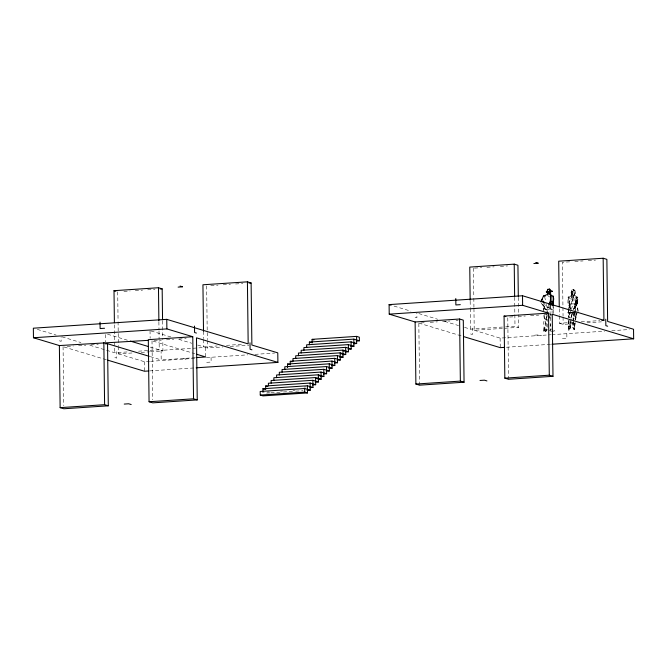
<?xml version="1.0" encoding="UTF-8"?>
<svg xmlns="http://www.w3.org/2000/svg" width="667" height="667" viewBox="0 0 667 667"><rect width="100%" height="100%" fill="white"/><g stroke="black" fill="none" stroke-linecap="round" stroke-linejoin="round"><path stroke-width="0.5" stroke-dasharray="3.33 2.5" d="M552.109 313.49L552.109 310.639M546.932 314.015L546.907 319.743L545.064 318.726L546.19 330.982L544.122 331.899L543.288 331.257L544.189 327.614L546.215 330.84L547.207 329.74L547.499 319.293M549.425 309.73L546.732 309.771L545.914 302.426M549.925 318.426L549.975 314.474L548.166 314.524M578.289 310.889L576.38 303.994L571.436 304.019L571.519 299.766L568.126 297.082L567.85 303.493L571.002 310.28L568.843 317.675L568.351 313.031L567.684 312.281L571.936 313.015L575.354 312.473L570.102 312.965L571.586 312.715M573.32 322.203L573.236 326.221L574.17 329.815L575.421 321.027M573.337 321.194L573.111 312.856L574.887 312.139M571.677 290.045L572.136 293.989L574.145 294.706L574.729 290.67L573.345 289.311L572.986 293.297C570.635 295.448 571.752 299.141 572.845 301.659L572.828 299.508L574.279 294.831L577.789 297.332L575.579 298.883L576.48 299.483L576.155 305.728L574.529 309.163L573.403 309.888L575.904 302.801L576.588 297.132L572.986 293.297L571.085 292.871L572.061 294.906L573.353 295.756L574.279 294.831L575.713 292.413L574.821 290.287L573.345 289.311L571.677 290.045L571.085 292.871L572.203 291.154L574.729 290.67L575.713 292.413L573.353 295.756M569.36 297.557L572.986 293.297L571.652 295.756L572.203 291.154L574.145 294.706M568.459 319.993L568.793 330.465L568.876 320.585M571.144 319.226L570.518 327.78L568.793 330.465L570.593 326.638L570.885 319.385M570.927 318.351L572.328 312.581L571.277 317.325L568.592 317.375L568.351 313.031L569.526 312.881L569.918 317.292M575.579 298.883L575.921 303.927L569.468 303.869L569.41 302.051L570.635 298.866M546.773 317.409L546.215 330.84L544.122 331.899C545.831 326.338 544.03 320.26 547.657 315.066M569.668 307.395L569.41 302.051L569.668 307.395L570.335 308.838M574.562 323.153L574.17 329.815L572.686 327.314L572.995 322.119M573.053 321.085L573.111 312.856M577.422 303.535L577.789 297.332L577.422 303.535L576.155 305.728L575.062 305.111L576.588 297.132L572.828 299.508L572.236 294.055L573.895 295.514M553.251 313.498L553.201 306.461M569.618 326.78L570.035 320.402L570.518 327.78L568.484 330.132L569.618 326.78L568.367 321.744M573.412 321.386L572.686 327.314L574.562 328.748L574.996 322.978M575.279 313.415L574.837 319.076L576.913 312.906L573.912 312.74L575.504 312.615M571.002 310.28L568.918 303.543L568.126 297.082L572.061 294.906L572.136 293.989M544.322 301.868L543.797 310.455M574.787 313.115L573.728 319.526M576.48 299.483L576.155 305.728M575.529 320.068L576.913 312.906L575.212 320.085M571.702 298.432L572.236 294.055M568.167 310.388L569.843 303.735L568.559 312.581L569.526 312.881L568.592 317.375M577.38 310.939L577.789 308.287L578.122 312.89M544.08 315.316L544.305 319.21L543.663 323.22L544.297 330.84L543.288 331.257L545.056 329.44M577.889 299.283L577.063 303.735L574.529 309.163L575.354 311.747M569.843 303.735L568.559 312.581L571.936 313.015M571.277 317.325L572.328 312.581M572.828 299.508L574.279 294.831M575.921 316.366L577.105 312.715M574.57 313.098L573.303 316.925L573.47 319.535M571.327 309.371L573.161 303.977M573.72 308.996L575.904 302.801M573.403 309.888L577.063 303.735L576.588 297.132L576.08 303.06L575.062 305.111L576.38 303.994L574.954 303.894L575.446 311.639M549.208 304.886L547.223 307.979L546.948 312.106L549.95 307.687M547.207 329.74L546.19 330.982L544.297 330.84L544.189 327.614M549.841 306.878L547.223 307.979L543.947 306.512L540.829 302.401L545.323 309.421L543.388 304.594L543.588 310.63M549.166 330.365L551.167 329.748L550.2 324.22M549.041 307.787L547.223 307.979L547.957 306.195L545.506 305.436M123.912 291.387L130.115 290.979M135.284 290.637L142.53 290.153M147.699 289.812L154.936 289.328M210.78 285.626L218.017 285.151M223.195 284.801L230.432 284.325M235.601 283.984L242.838 283.5M474.495 268.134L481.732 267.659M486.91 267.309L494.147 266.833M500.35 266.425L507.587 265.941M569.643 261.823L562.398 262.306L563.056 316.108M574.812 261.481L583.083 260.93M588.252 260.589L595.498 260.113M67.209 346.406L73.412 345.998M78.581 345.656L85.826 345.173M90.995 344.831L98.232 344.347M154.077 340.645L161.322 340.162M166.492 339.82L173.728 339.345M178.898 339.003L186.135 338.519M419.585 385.167L418.826 323.086L425.029 322.67M430.207 322.328L437.444 321.853M442.613 321.511L449.85 321.027M456.061 320.619L458.129 320.477M512.94 316.842L507.77 317.184L508.529 379.265M518.109 316.5L525.346 316.016M530.515 315.674L538.794 315.124M543.964 314.782L552.234 314.24M89.853 345.248L114.766 352.76L128.206 351.876M138.553 351.184L159.23 349.816L159.121 340.503M197.724 345.064L203.702 346.865L217.15 345.973M226.455 345.356L243.005 344.255M464.54 327.364L470.518 329.165L504.644 326.905M505.678 326.838L514.991 326.221L518.693 327.33L518.567 316.992M559.371 316.025L559.463 323.27L573.937 322.311M581.174 321.827L599.791 320.594M195.331 357.662L161.197 359.922L161.081 350.375L205.553 347.424L207.404 347.982L222.92 346.948M118.376 346.64L118.468 353.877L132.941 352.918M141.212 352.368L149.491 351.826M150.525 351.751L162.931 350.934L162.806 340.587M230.157 346.473L248.766 345.239M473.954 308.554L474.22 330.282L518.693 327.33M559.463 323.27L563.156 324.387L576.605 323.495M586.943 322.803L601.426 321.844M534.742 335.151L539.194 334.851L541.687 335.609M118.468 353.877L144.372 361.697L149.541 361.356M150.575 361.289L195.039 358.337M206.42 357.579L247.782 354.836M255.027 354.36L274.671 353.051M474.22 330.282L500.125 338.102L550.8 334.742M551.834 334.667L604.577 331.174M611.814 330.69L629.398 329.523M206.687 362.339L211.131 362.048L211.055 355.603M562.439 338.744L566.883 338.452L566.808 332.008M149.658 370.902L195.156 367.884M506.445 347.24L550.917 344.289M303.969 387.027L306.045 386.885M267.117 392.038L269.185 391.896M280.557 391.145L282.625 391.004M292.963 390.32L295.039 390.178M269.885 392.871L265.749 393.146L263.899 392.588M270.919 392.805L282.299 392.046M283.333 391.979L294.706 391.229M295.739 391.154L302.985 390.679M572.961 290.337L574.821 290.287M571.978 312.706L567.684 312.281M569.468 303.869L571.436 304.019M571.519 299.766L576.08 300.15M550.383 331.082L554.119 331.407M568.943 326.421L570.593 326.638M394.064 306.095L410.914 311.181M418.843 313.573L437.677 319.26M444.614 321.352L458.562 325.563M415.066 317.192L416.917 317.75L416.867 313.148M470.577 333.942L472.428 334.5L472.353 328.056M418.826 323.086L461.581 335.985M151.034 330.974L170.86 336.952M178.798 339.345L191.746 343.255M153.01 341.087L194.764 353.685M107.554 334.225L127.38 340.203M150.267 347.107L159.23 349.816M161.081 350.375L162.931 350.934M183.433 358.446L185.935 359.205M150.3 356.637L161.197 359.922M37.319 329.398L56.145 335.076M62.098 336.868L80.932 342.555M59.313 340.787L61.164 341.346L61.106 336.743M114.824 357.537L116.675 358.096L116.592 351.651M64.065 346.982L106.82 359.88M546.732 309.771L543.68 308.513L544.397 309.93M553.66 330.107L554.902 331.132M547.424 295.214L549.616 297.048M549.975 314.474L551.401 315.724M549.65 313.348L550.875 314.849M545.323 309.421L543.48 303.76M571.294 292.73L572.061 294.906M568.392 298.633L570.585 305.161L570.835 308.229M549.341 316.341L549.866 318.184M544.639 296.632L545.698 301.467M574.954 303.894L575.729 309.83M552.985 306.103L553.443 310.514M543.964 315.424L544.305 319.21M574.345 326.205L574.562 328.748M550.042 311.539L550.784 330.774M563.073 317.142L563.156 324.387M559.279 308.779L559.355 314.991M518.326 297.332L518.551 315.95M514.632 297.249L514.991 326.221M500.125 338.102L500.242 347.649M473.462 268.201L473.812 297.174M473.828 298.207L473.945 307.52M470.177 301.234L470.252 307.437M470.268 308.471L470.518 329.165M206.645 285.901L207.304 339.703M207.312 340.737L207.404 347.982M205.553 347.424L205.669 356.97M203.51 331.341L203.602 338.586M203.61 339.62L203.702 346.865M162.565 320.927L162.798 339.553M158.888 321.878L158.996 330.157M159.004 331.191L159.105 339.47M152.009 340.779L152.735 399.758M150.042 330.674L150.133 338.311M144.372 361.697L144.489 371.244M117.709 291.804L118.059 320.769M118.076 321.802L118.359 345.606M114.424 324.829L114.766 352.76M105.586 334.576L105.678 342.221M63.073 346.682L63.79 405.653"/><path stroke-width="1" d="M553.076 305.061L553.652 298.849L553.185 296.181L550.675 295.223L547.165 292.113L547.582 291.929M551.092 295.506L550.092 291.654L551.067 291.721L549.266 291.904L549.049 293.78L543.438 296.056L541.204 301.492L542.346 298.749M547.207 291.696L547.607 289.411L549.625 289.069L551.217 291.312L547.207 291.696L547.607 289.411L549.516 289.536L551.034 291.412M553.652 298.849L553.185 301.542L551.276 304.594M552.176 305.253L552.901 301.392L551.217 304.994M549.516 289.536L549.625 289.069L549.266 290.62M548.733 304.511L550.275 301.134L550.859 295.781L551.192 301.792L549.708 304.11M551.492 291.371L551.117 291.604L552.284 291.204L546.248 291.904L550.183 291.579M551.351 291.596L552.201 291.246M547.69 292.146L549.266 291.904M551.192 301.792L553.185 301.542L553.185 296.181M547.198 291.629L547.966 291.554M114.399 322.761L114.007 290.687L158.471 287.735L162.173 288.853L162.556 319.893M196.19 367.817L277.897 362.398L277.78 352.851L251.876 345.031L251.117 282.95L247.415 281.833L202.943 284.784L203.51 331.341M518.309 296.298L517.934 265.258L514.232 264.14L469.76 267.092L470.168 300.2M551.951 344.222L633.65 338.803L633.533 329.248L607.629 321.436L606.87 259.355L603.168 258.237L558.704 261.189L559.254 306.712M178.114 287.11L182.558 286.818L180.065 286.068M533.867 263.515L538.319 263.223L535.818 262.464M160.105 288.986L162.173 288.853M249.049 283.091L251.117 282.95M247.415 281.833L248.174 343.914L166.758 319.351L33.35 328.197L33.467 337.752L59.371 345.564L148.091 340.362M415.124 321.969L415.883 384.05L419.585 385.167L464.057 382.216L463.298 320.135L459.596 319.018L415.124 321.969L389.22 314.149L389.103 304.602L522.511 295.756L603.927 320.318L603.168 258.237M104.561 328.256L100.117 328.548L100.033 322.103M460.313 304.661L455.869 304.952L455.794 298.508M33.467 337.752L166.875 328.898L192.78 336.718L193.538 398.799L197.24 399.908L196.482 337.835L277.897 362.398M389.22 314.149L522.628 305.303L548.532 313.123L549.291 375.196L552.993 376.313L552.234 314.24L633.65 338.803M192.78 336.718L148.307 339.67L149.066 401.742L152.768 402.86L197.24 399.908M552.993 376.313L508.529 379.265L504.827 378.147L504.069 316.066L548.532 313.123M105.469 343.872L107.537 343.73L149.308 356.336M312.148 342.913L312.106 339.336L356.57 336.385L359.346 337.219L359.388 340.804L356.286 341.012M601.859 320.452L603.927 320.318M309.405 344.764L309.371 342.079L353.843 339.128L359.388 340.804M356.57 336.385L356.662 343.547L351.109 341.871L306.637 344.822L306.67 347.507M353.56 343.755L356.662 343.547M353.843 339.128L353.927 346.29L348.374 344.614L303.91 347.565L303.944 350.25M350.825 346.498L353.927 346.29M351.109 341.871L351.201 349.033L345.648 347.357L301.176 350.308L301.209 352.993M196.365 357.587L205.669 356.97L196.748 354.285M348.091 349.241L351.201 349.033M348.374 344.614L348.466 351.776L342.913 350.108L298.441 353.051L298.474 355.736M343.622 351.075L345.689 350.942M345.364 351.984L348.466 351.776M345.648 347.357L345.731 354.527L340.178 352.851L295.714 355.794L295.748 358.487M340.887 353.827L342.955 353.685M342.63 354.727L345.731 354.527M342.913 350.108L343.005 357.27L337.452 355.594L292.98 358.546L293.013 361.231M339.895 357.47L343.005 357.27M290.295 364.866L290.253 361.289L334.717 358.337L340.27 360.013L340.178 352.851M148.624 370.969L144.489 371.244L107.812 360.18M504.377 347.374L500.242 347.649L463.565 336.585M337.168 360.213L340.27 360.013M287.56 367.609L287.519 364.032L331.991 361.08L337.535 362.756L337.452 355.594M334.434 362.965L337.535 362.756M334.717 358.337L334.809 365.499L329.256 363.823L284.784 366.775L284.817 369.46M331.707 365.708L334.809 365.499M331.991 361.08L332.074 368.242L326.522 366.567L282.058 369.518L282.091 372.203M328.973 368.451L332.074 368.242M329.256 363.823L329.34 370.985L323.795 369.31L279.323 372.261L279.356 374.946M326.238 371.194L329.34 370.985M326.522 366.567L326.613 373.728L321.06 372.061L276.588 375.004L276.622 377.689M323.512 373.937L326.613 373.728M323.795 369.31L323.879 376.48L318.326 374.804L273.862 377.747L273.895 380.44M319.034 375.779L321.102 375.638M320.777 376.68L323.879 376.48M321.06 372.061L321.144 379.223L315.599 377.547L271.127 380.498L271.161 383.183M316.308 378.522L318.376 378.381M318.042 379.423L321.144 379.223M318.326 374.804L318.417 381.966L312.865 380.29L268.392 383.242L268.426 385.926M315.316 382.166L318.417 381.966M265.708 389.561L265.666 385.985L310.13 383.033L315.683 384.709L315.599 377.547M312.581 384.917L315.683 384.709M262.973 392.304L262.931 388.728L307.404 385.776L312.956 387.452L312.865 380.29M309.847 387.66L312.956 387.452M310.13 383.033L310.222 390.195L304.669 388.519L260.197 391.471L260.247 395.056L263.023 395.89L307.487 392.938L307.404 385.776M307.12 390.403L310.222 390.195M59.371 345.564L60.13 407.645L104.602 404.694L108.296 405.811L107.537 343.73M149.066 401.742L193.538 398.799M415.883 384.05L460.355 381.099L464.057 382.216M504.827 378.147L549.291 375.196M124.237 404.077L128.681 403.777L131.182 404.536M260.247 395.056L304.711 392.104L307.487 392.938M479.99 380.473L484.442 380.182L486.935 380.932M108.296 405.811L63.832 408.763L60.13 407.645M550.834 291.312L549.083 291.396M543.438 296.056L545.398 296.065M546.873 291.729L546.356 291.662L546.857 292.146M552.176 309.463L550.325 308.904L550.25 302.459M607.687 326.213L605.836 325.654L605.761 319.21M504.069 316.066L505.919 316.625M389.103 304.602L391.087 305.203M312.106 339.336L313.957 339.895M309.371 342.079L311.222 342.638M114.007 290.687L115.858 291.246M290.253 361.289L292.096 361.847M196.423 333.058L194.572 332.5L194.489 326.055M251.934 349.808L250.083 349.25L250 342.805M287.519 364.032L289.37 364.591M130.357 341.104L148.274 346.507M265.666 385.985L267.517 386.543M262.931 388.728L264.782 389.286M544.005 302.776L543.005 301L543.322 302.843M547.165 292.113L547.524 294.08M552.726 302.393L552.918 305.178M552.901 301.392L553.143 305.444M522.511 295.756L522.628 305.303M514.232 264.14L514.624 296.215M459.596 319.018L460.355 381.099M304.669 388.519L304.711 392.104M166.758 319.351L166.875 328.898M158.471 287.735L158.879 320.844M103.844 342.613L104.602 404.694"/></g></svg>
